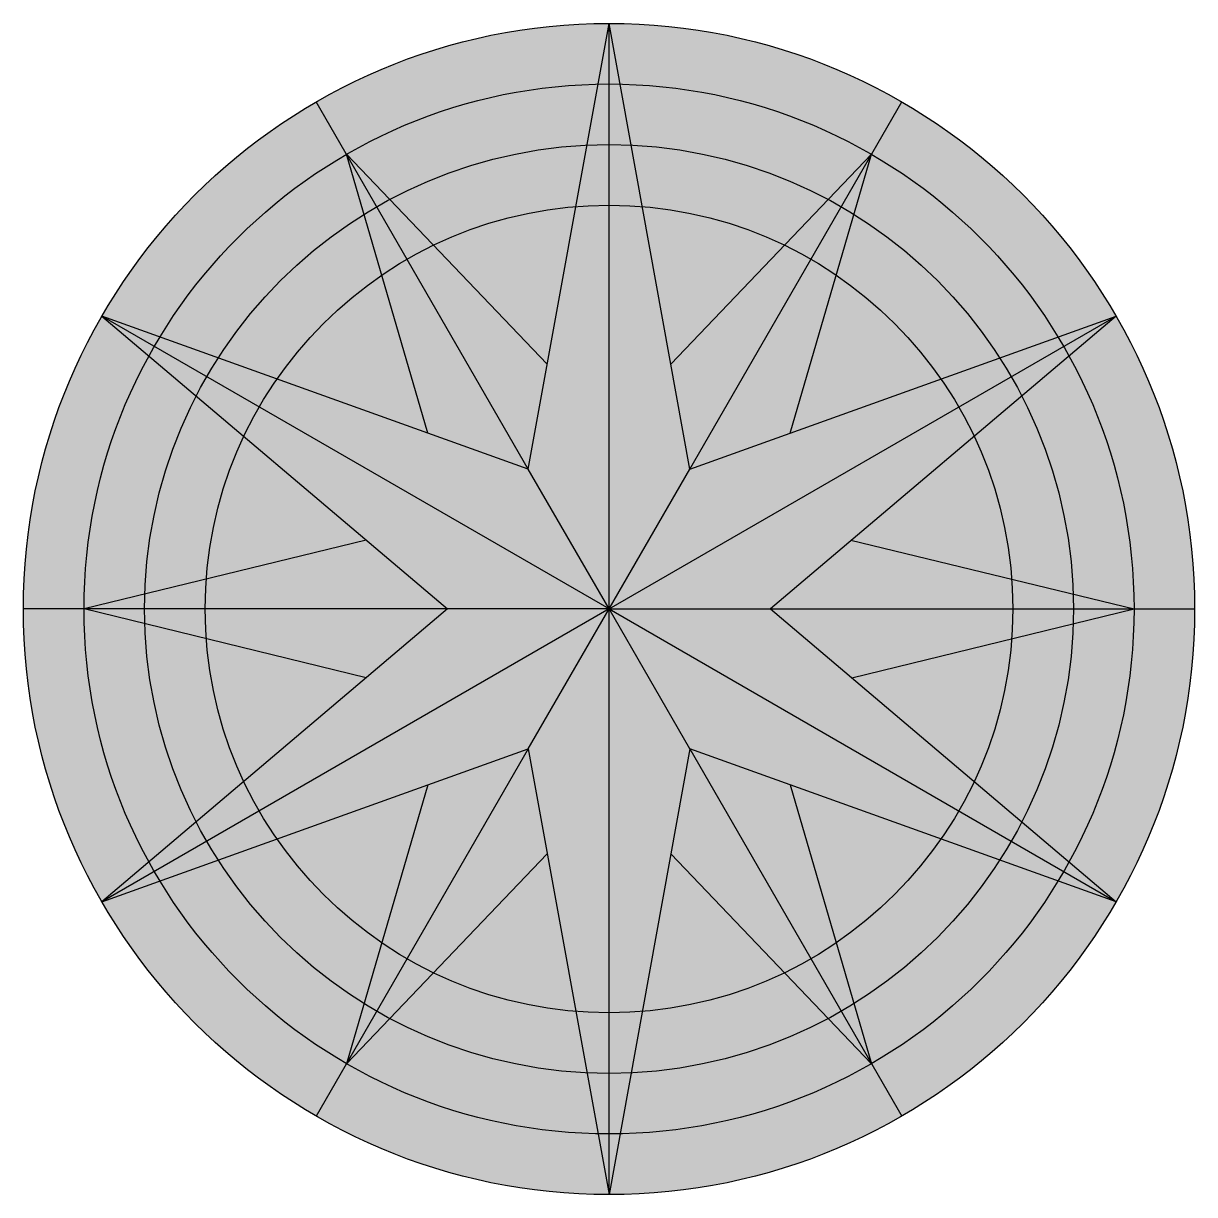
# Model space of a CAD drawing. Header units: millimetres. Extents: x 374.9 to 432.9, y 301 to 359.
import ezdxf

# ---------------------------------------------------------------- set-up
doc = ezdxf.new("R2010")
doc.units = ezdxf.units.MM

msp = doc.modelspace()

# ---------------------------------------------------------------- hatches: boundary and pattern name
at = {"true_color": 0x000000}
h = msp.add_hatch(color=18, dxfattribs=at)
h.dxf.hatch_style = 1
h.paths.add_polyline_path([(403.383, 355.987), (403.928, 358.993, 0.131652), (389.428, 355.108), (390.928, 352.51, -0.126327)])
h.paths.add_polyline_path([(392.675, 346.527), (391.797, 349.534, 0.111492), (384.578, 342.426), (387.488, 341.382, -0.092106)])
h.paths.add_polyline_path([(381.144, 342.518), (378.813, 344.493, 0.131652), (374.928, 329.993), (377.928, 329.993, -0.126327)])
h.paths.add_polyline_path([(383.983, 328.515), (380.94, 329.258, 0.111492), (383.486, 319.452), (385.844, 321.45, -0.092106)])
h.paths.add_polyline_path([(381.689, 316.524), (378.813, 315.493, 0.131652), (389.428, 304.878), (390.928, 307.476, -0.126327)])
h.paths.add_polyline_path([(395.235, 311.981), (393.07, 309.717, 0.111492), (402.836, 307.019), (402.285, 310.06, -0.092106)])
h.paths.add_polyline_path([(418.428, 304.878), (416.928, 307.476, -0.126327), (404.473, 303.999), (403.928, 300.993, 0.131652)])
h.paths.add_polyline_path([(423.278, 317.56), (420.368, 318.604, -0.092106), (415.18, 313.459), (416.059, 310.452, 0.111492)])
h.paths.add_polyline_path([(432.928, 329.993), (429.928, 329.993, -0.126327), (426.712, 317.467), (429.043, 315.493, 0.131652)])
h.paths.add_polyline_path([(424.37, 340.534), (422.011, 338.536, -0.092163), (423.874, 331.466), (426.916, 330.726, 0.111517)])
h.paths.add_polyline_path([(418.428, 355.108), (416.928, 352.51, -0.126327), (426.167, 343.462), (429.043, 344.493, 0.131652)])
h.paths.add_polyline_path([(405.02, 352.967), (405.571, 349.925, -0.092106), (412.621, 348.005), (414.785, 350.269, 0.111492)])
at = {"true_color": 0xffffff}
h = msp.add_hatch(color=7, dxfattribs=at)
h.dxf.hatch_style = 1
h.paths.add_polyline_path([(385.844, 338.536), (383.486, 340.534, 0.111492), (380.94, 330.728), (383.983, 331.471, -0.092106)])
h.paths.add_polyline_path([(383.486, 340.534), (381.144, 342.518, 0.126327), (377.928, 329.993), (380.94, 330.728, -0.111492)])
h.paths.add_polyline_path([(385.844, 338.536, 0.092106), (383.983, 331.471), (391.902, 333.404)])
h.paths.add_polyline_path([(392.675, 346.527, 0.092106), (387.488, 341.382), (394.961, 338.702)])
h.paths.add_polyline_path([(391.797, 349.534), (390.928, 352.51, 0.126327), (381.689, 343.462), (384.578, 342.426, -0.111492)])
h.paths.add_polyline_path([(390.928, 352.51), (389.428, 355.108, 0.131652), (378.813, 344.493), (381.689, 343.462, -0.126327)])
h.paths.add_polyline_path([(403.383, 355.987, 0.126327), (390.928, 352.51), (393.07, 350.269, -0.111492), (402.836, 352.967)])
h.paths.add_polyline_path([(402.836, 352.967, 0.111492), (393.07, 350.269), (395.235, 348.005, -0.092106), (402.285, 349.925)])
h.paths.add_polyline_path([(402.285, 349.925, 0.092106), (395.235, 348.005), (400.869, 342.113)])
h.paths.add_polyline_path([(404.473, 355.987), (405.02, 352.967, -0.111492), (414.785, 350.269), (416.928, 352.51, 0.126327)])
h.paths.add_polyline_path([(403.928, 358.993), (404.473, 355.987, -0.126327), (416.928, 352.51), (418.428, 355.108, 0.131652)])
h.paths.add_polyline_path([(415.18, 346.527), (412.894, 338.702), (420.368, 341.382, 0.092106)])
h.paths.add_polyline_path([(416.928, 352.51), (416.059, 349.534, -0.111492), (423.278, 342.426), (426.167, 343.462, 0.126327)])
h.paths.add_polyline_path([(416.059, 349.534), (415.18, 346.527, -0.092106), (420.368, 341.382), (423.278, 342.426, 0.111492)])
h.paths.add_polyline_path([(412.621, 348.005, 0.092106), (405.571, 349.925), (406.987, 342.113)])
h.paths.add_polyline_path([(422.011, 338.536), (415.944, 333.396), (423.874, 331.466, 0.092163)])
h.paths.add_polyline_path([(426.712, 342.518), (424.37, 340.534, -0.111517), (426.916, 330.726), (429.928, 329.993, 0.126327)])
h.paths.add_polyline_path([(429.043, 344.493), (426.712, 342.518, -0.126327), (429.928, 329.993), (432.928, 329.993, 0.131652)])
h.paths.add_polyline_path([(423.873, 328.515), (415.954, 326.582), (422.011, 321.45, 0.092106)])
h.paths.add_polyline_path([(426.916, 329.258), (423.873, 328.515, -0.092106), (422.011, 321.45), (424.37, 319.452, 0.111492)])
h.paths.add_polyline_path([(429.928, 329.993), (426.916, 329.258, -0.111492), (424.37, 319.452), (426.712, 317.467, 0.126327)])
h.paths.add_polyline_path([(420.368, 318.604), (412.894, 321.284), (415.18, 313.459, 0.092106)])
h.paths.add_polyline_path([(426.167, 316.524), (423.278, 317.56, -0.111492), (416.059, 310.452), (416.928, 307.476, 0.126327)])
h.paths.add_polyline_path([(429.043, 315.493), (426.167, 316.524, -0.126327), (416.928, 307.476), (418.428, 304.878, 0.131652)])
h.paths.add_polyline_path([(406.987, 317.873), (405.571, 310.06, 0.092106), (412.621, 311.981)])
h.paths.add_polyline_path([(412.621, 311.981, -0.092106), (405.571, 310.06), (405.02, 307.019, 0.111492), (414.785, 309.717)])
h.paths.add_polyline_path([(416.928, 307.476), (414.785, 309.717, -0.111492), (405.02, 307.019), (404.473, 303.999, 0.126327)])
h.paths.add_polyline_path([(400.869, 317.873), (395.235, 311.981, 0.092106), (402.285, 310.06)])
h.paths.add_polyline_path([(402.836, 307.019, -0.111492), (393.07, 309.717), (390.928, 307.476, 0.126327), (403.383, 303.999)])
h.paths.add_polyline_path([(403.383, 303.999, -0.126327), (390.928, 307.476), (389.428, 304.878, 0.131652), (403.928, 300.993)])
h.paths.add_polyline_path([(394.961, 321.284), (387.488, 318.604, 0.092106), (392.675, 313.459)])
h.paths.add_polyline_path([(387.488, 318.604), (384.578, 317.56, 0.111492), (391.797, 310.452), (392.675, 313.459, -0.092106)])
h.paths.add_polyline_path([(384.578, 317.56), (381.689, 316.524, 0.126327), (390.928, 307.476), (391.797, 310.452, -0.111492)])
h.paths.add_polyline_path([(380.94, 329.258), (377.928, 329.993, 0.126327), (381.144, 317.467), (383.486, 319.452, -0.111492)])
h.paths.add_polyline_path([(377.928, 329.993), (374.928, 329.993, 0.131652), (378.813, 315.493), (381.144, 317.467, -0.126327)])
h.paths.add_polyline_path([(391.902, 326.582), (383.983, 328.515, 0.092106), (385.844, 321.45)])
at = {"true_color": 0x000000}
h = msp.add_hatch(color=18, dxfattribs=at)
h.dxf.hatch_style = 1
h.paths.add_polyline_path([(403.928, 358.993), (399.928, 336.921), (403.928, 329.993)])
h.paths.add_polyline_path([(390.928, 352.51), (394.961, 338.702), (399.928, 336.921)])
h.paths.add_polyline_path([(378.813, 344.493), (395.928, 329.993), (403.928, 329.993)])
h.paths.add_polyline_path([(395.928, 329.993), (377.928, 329.993), (391.902, 326.582)])
h.paths.add_polyline_path([(403.928, 329.993), (378.813, 315.493), (399.928, 323.065)])
h.paths.add_polyline_path([(399.928, 323.065), (390.928, 307.476), (400.869, 317.873)])
h.paths.add_polyline_path([(407.928, 323.065), (403.928, 329.993), (403.928, 300.993)])
h.paths.add_polyline_path([(412.894, 321.284), (407.928, 323.065), (416.928, 307.476)])
h.paths.add_polyline_path([(411.928, 329.993), (403.928, 329.993), (429.043, 315.493)])
h.paths.add_polyline_path([(415.944, 333.396), (411.928, 329.993), (429.928, 329.993)])
h.paths.add_polyline_path([(429.043, 344.493), (407.928, 336.921), (403.928, 329.993)])
h.paths.add_polyline_path([(416.928, 352.51), (406.987, 342.113), (407.928, 336.921)])
at = {"true_color": 0xffffff}
h = msp.add_hatch(color=7, dxfattribs=at)
h.dxf.hatch_style = 1
h.paths.add_polyline_path([(403.928, 358.993), (403.928, 329.993), (407.928, 336.921)])
h.paths.add_polyline_path([(390.928, 352.51), (399.928, 336.921), (400.869, 342.113)])
h.paths.add_polyline_path([(399.928, 336.921), (378.813, 344.493), (403.928, 329.993)])
h.paths.add_polyline_path([(416.928, 352.51), (407.928, 336.921), (412.894, 338.702)])
h.paths.add_polyline_path([(429.043, 344.493), (403.928, 329.993), (411.928, 329.993)])
h.paths.add_polyline_path([(429.928, 329.993), (411.928, 329.993), (415.954, 326.582)])
h.paths.add_polyline_path([(403.928, 329.993), (407.928, 323.065), (429.043, 315.493)])
h.paths.add_polyline_path([(407.928, 323.065), (406.987, 317.873), (416.928, 307.476)])
h.paths.add_polyline_path([(403.928, 329.993), (399.928, 323.065), (403.928, 300.993)])
h.paths.add_polyline_path([(399.928, 323.065), (394.961, 321.284), (390.928, 307.476)])
h.paths.add_polyline_path([(403.928, 329.993), (395.928, 329.993), (378.813, 315.493)])
h.paths.add_polyline_path([(391.902, 333.404), (377.928, 329.993), (395.928, 329.993)])

# ---------------------------------------------------------------- linework, layer by layer
at = {"color": 0}
for p, q in [((399.928, 336.921), (403.928, 358.993)), ((403.928, 300.993), (403.928, 358.993)), ((407.928, 336.921), (403.928, 358.993)), ((403.928, 300.993), (403.928, 358.993)), ((399.928, 336.921), (389.428, 355.108)), ((407.928, 336.921), (418.428, 355.108)), ((400.869, 342.113), (390.928, 352.51)), ((394.961, 338.702), (390.928, 352.51)), ((406.987, 342.113), (416.928, 352.51)), ((412.894, 338.702), (416.928, 352.51)), ((399.928, 336.921), (378.813, 344.493)), ((378.813, 344.493), (378.813, 344.493)), ((378.813, 344.493), (395.928, 329.993)), ((403.928, 329.993), (378.813, 344.493)), ((403.928, 329.993), (429.043, 344.493)), ((407.928, 336.921), (429.043, 344.493)), ((429.043, 344.493), (411.928, 329.993)), ((429.043, 344.493), (429.043, 344.493)), ((403.928, 329.993), (399.928, 336.921)), ((403.928, 329.993), (407.928, 336.921)), ((391.902, 333.404), (377.928, 329.993)), ((415.912, 333.404), (429.928, 329.993)), ((403.928, 329.993), (374.928, 329.993)), ((391.902, 326.582), (377.928, 329.993)), ((403.928, 329.993), (378.813, 315.493)), ((395.928, 329.993), (378.813, 315.493)), ((399.928, 323.065), (403.928, 329.993)), ((403.928, 329.993), (429.043, 315.493)), ((407.928, 323.065), (403.928, 329.993)), ((403.928, 329.993), (432.928, 329.993)), ((411.928, 329.993), (429.043, 315.493)), ((415.954, 326.582), (429.928, 329.993)), ((378.813, 315.493), (399.928, 323.065)), ((399.928, 323.065), (389.428, 304.878)), ((399.928, 323.065), (403.928, 300.993)), ((407.928, 323.065), (403.928, 300.993)), ((429.043, 315.493), (407.928, 323.065)), ((407.928, 323.065), (418.428, 304.878)), ((394.961, 321.284), (390.928, 307.476)), ((412.894, 321.284), (416.928, 307.476)), ((400.869, 317.873), (390.928, 307.476)), ((406.987, 317.873), (416.928, 307.476))]:
    msp.add_line(p, q, dxfattribs=at)
for radius in [29, 26, 23, 20]:
    msp.add_circle((403.928, 329.993), radius, dxfattribs=at)

doc.saveas('drawing.dxf')
